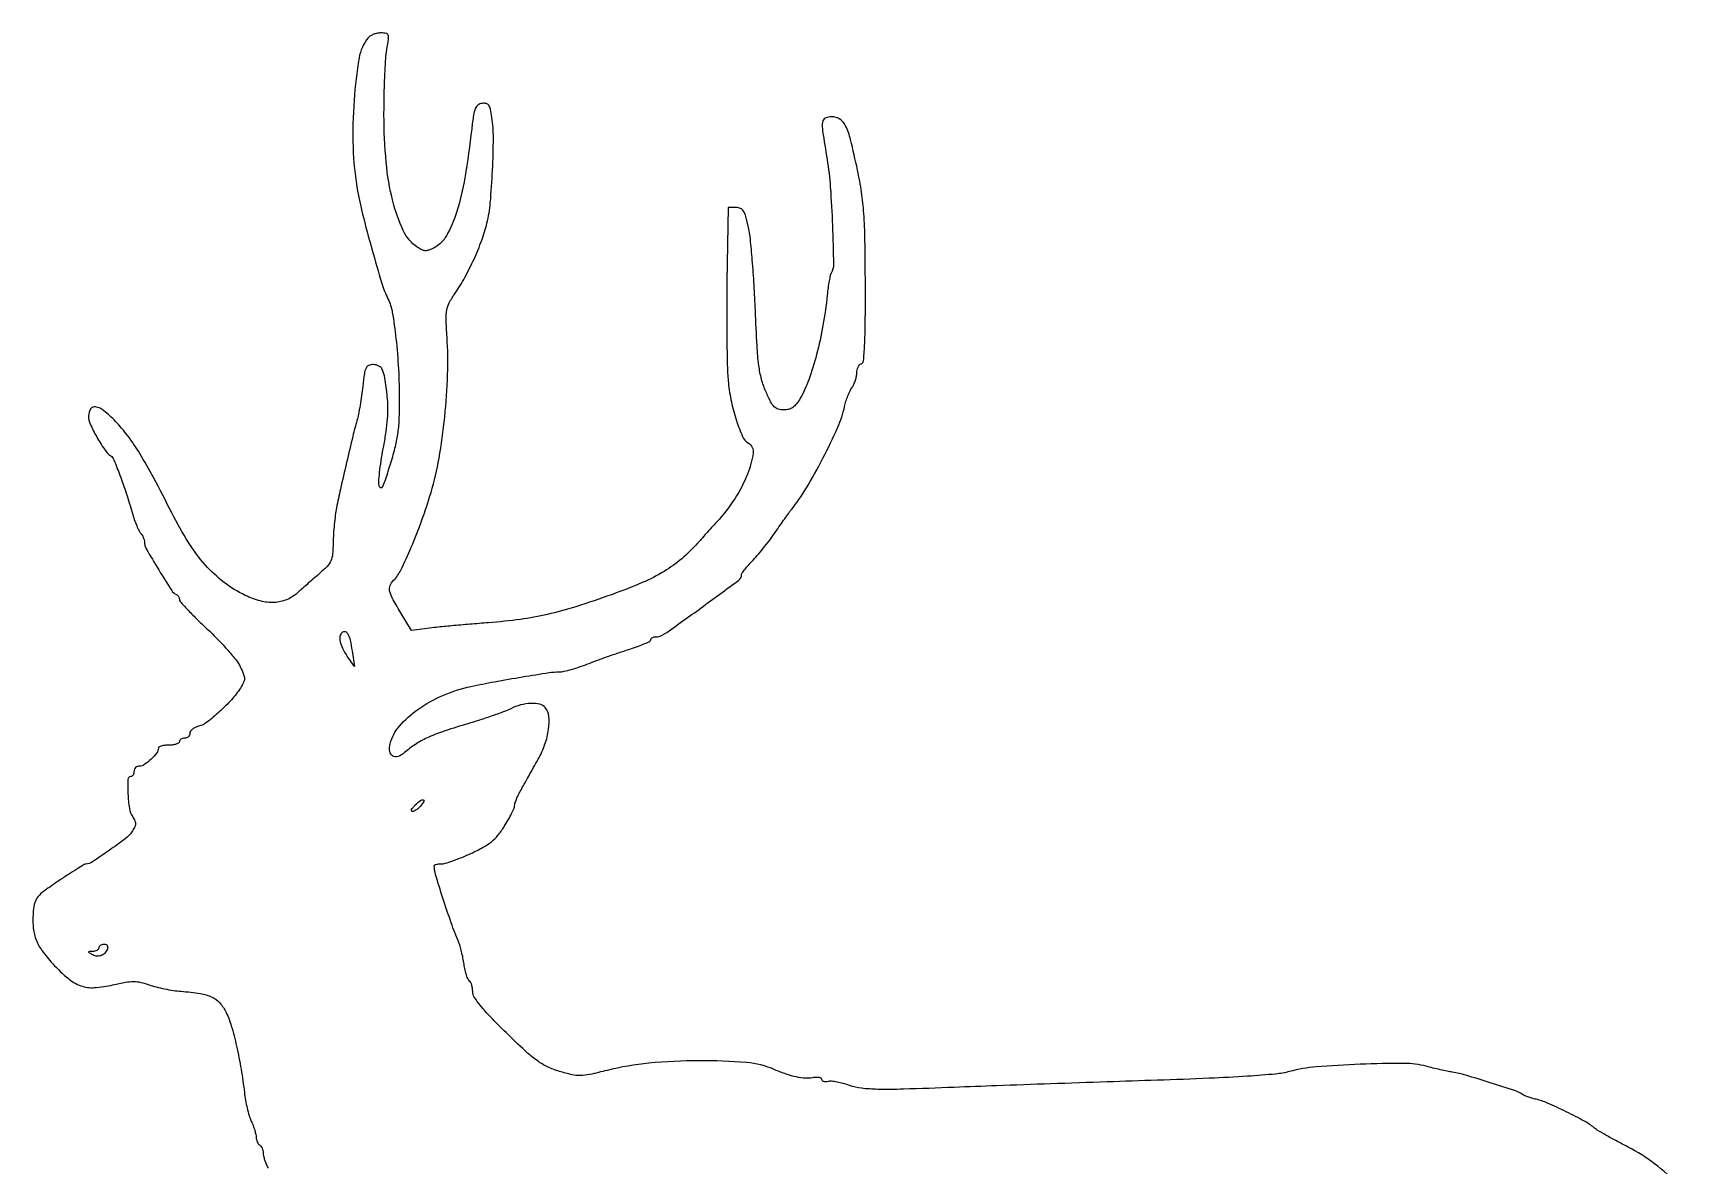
# Model space of a CAD drawing. Extents: x 0 to 531, y 0 to 649.
# Drawn here: x 0.1 to 471.4, y 324.7 to 649 of the extents above; entities that cross this region are included whole.
import ezdxf

# ---------------------------------------------------------------- set-up
doc = ezdxf.new("R2010")
doc.units = 0

msp = doc.modelspace()

# ---------------------------------------------------------------- linework, layer by layer
msp.add_lwpolyline([(471.413313, 318.955284, 0.037638), (464.409872, 325.121092, 0.042565), (456.831136, 329.889059, -0.004465), (453.531136, 331.629838, -0.005611), (450.506646, 333.304043, -0.004543), (448.001938, 334.757742, -0.043565), (447, 335.476117, 0.053402), (444.368318, 337.285861, 0.009789), (439.115097, 339.994938, 0.010166), (433.745804, 342.497938, 0.047052), (430.5, 343.580243, -0.014082), (429.278137, 343.900033, -0.014475), (428.0875, 344.285492, -0.014348), (427.07641, 344.678514, -0.057624), (426.5, 345.004388, 0.077694), (424.62212, 345.969167, 0.00319), (417.38213, 348.313408, 0.005368), (410.333155, 350.463228, 0.03028), (406.5, 351.339518, -0.010001), (405.036441, 351.612205, -0.004089), (403.059375, 352.038535, -0.004044), (400.942548, 352.531167, -0.005161), (399, 353.021106, 0.064205), (392.73625, 353.834592, 0.00982), (380.132986, 353.598579, 0.010954), (367.47696, 352.834863, 0.044881), (359.905937, 351.52059, -0.042395), (355.901494, 350.804963, -0.006624), (347.890117, 350.171923, -0.005943), (336.910831, 349.581547, -0.002437), (322, 349.030185, 0.000464), (307.689052, 348.557556, 0.000323), (291.528828, 347.998407, 0.000325), (276.021249, 347.441717, 0.000673), (263.90665, 346.982605, -0.001946), (249.342722, 346.467807, -0.012478), (241.965245, 346.41996, -0.024925), (237.339248, 346.736451, -0.055507), (233.90665, 347.536735, 0.019572), (232.091216, 348.09993, 0.021042), (230.280391, 348.504095, 0.021143), (228.705921, 348.718329, 0.086919), (227.75, 348.641265, -0.053851), (227.080081, 348.542586, -0.088474), (226.514063, 348.621103, -0.125567), (226.140141, 348.857702, -0.191495), (226, 349.210197, 0.262695), (225.799682, 349.56516, 0.088293), (225.224088, 349.786497, 0.060126), (224.36624, 349.847392, 0.034925), (223.339463, 349.72456, -0.06453), (221.239046, 349.598378, -0.035381), (218.682407, 349.957647, -0.030268), (215.750567, 350.771773, -0.020147), (212.5, 352.038788, 0.082676), (204.381846, 354.085591, 0.021491), (190.878911, 354.612833, 0.022641), (176.468093, 353.902926, 0.03774), (164.5, 351.849262, -0.007963), (159.477411, 350.676133, -0.048133), (156.822937, 350.363225, -0.061203), (154.433225, 350.605667, -0.017439), (150.820312, 351.559948, -0.038075), (147.401759, 352.882815, -0.045991), (144.446106, 354.643501, -0.029729), (141.000791, 357.479012, -0.006899), (135.570312, 362.659587, -0.007083), (131.085045, 367.184654, -0.021388), (128.209514, 370.436597, -0.028926), (126.465399, 372.861964, -0.142351), (126, 374.463532, 0.034766), (125.932674, 375.43065, 0.039529), (125.73181, 376.337301, 0.043304), (125.438461, 377.06416, 0.137628), (125.087012, 377.446223, -0.155721), (124.695029, 377.903875, -0.021565), (124.253129, 379.091628, -0.023002), (123.843591, 380.588501, -0.017643), (123.530329, 382.25524, 0.01104), (123.221482, 384.027056, 0.010043), (122.82594, 385.840602, 0.010109), (122.406909, 387.447792, 0.031696), (122.036324, 388.5, -0.015059), (119.834953, 394.144028, -0.008216), (117.458697, 401.188395, -0.005364), (115.372144, 407.977383, -0.071987), (115, 410.54879, -0.307197), (115.118824, 410.72394, -0.038519), (115.580144, 410.867457, -0.034629), (116.218016, 410.967375, -0.021541), (116.974958, 411, 0.073476), (118.111568, 411.167934, 0.011237), (120.29261, 411.880678, 0.012359), (122.844793, 412.850194, 0.010435), (125.495746, 413.998052, 0.018062), (128.969304, 415.743382, 0.044488), (131.337822, 417.331479, 0.05085), (133.198561, 419.1766, 0.030716), (135.020789, 421.693832, 0.011294), (136.161621, 423.58591, 0.014309), (137.124857, 425.385783, 0.012348), (137.843855, 426.920694, 0.103714), (138, 427.665364, -0.08015), (138.111784, 428.358233, -0.016318), (138.542387, 429.52861, -0.016809), (139.139591, 430.870254, -0.015065), (139.846425, 432.219584, 0.000295), (140.766174, 433.855895, 0.00011), (142.054338, 436.152003, 0.000109), (143.456492, 438.653867, 0.000133), (144.769874, 441, 0.042935), (146.695339, 445.262788, 0.050741), (147.733792, 449.561199, 0.058308), (147.805148, 453.28321, 0.148819), (146.78312, 455.75, 0.167273), (145.235789, 456.700943, 0.062713), (142.666414, 456.944019, 0.055868), (139.695276, 456.517568, 0.055826), (136.891473, 455.443879, -0.029987), (135.131567, 454.663659, -0.005644), (131.81939, 453.469431, -0.006017), (127.911821, 452.162671, -0.00548), (123.850502, 450.907548, 0.009258), (117.329659, 448.838213, 0.027026), (112.946564, 447.088341, 0.036622), (109.587667, 445.222307, 0.035054), (106.484543, 442.86141, -0.092861), (104.619433, 441.755353, -0.231041), (103.082571, 441.915811, -0.227792), (102.248706, 443.232019, -0.090919), (102.390033, 445.417878, -0.117815), (105.002865, 450.431116, -0.059781), (110.304423, 455.236792, -0.053168), (117.422903, 459.225296, -0.047406), (125.5, 461.810302, -0.008003), (132.195813, 463.160591, -0.004702), (140.243739, 464.571773, -0.003169), (147.877877, 465.786855, -0.038607), (150.829445, 466.006638, 0.057706), (152.108112, 466.151013, 0.012179), (154.287215, 466.712246, 0.012604), (156.796211, 467.492871, 0.011658), (159.329445, 468.41803, -0.005521), (162.109725, 469.472265, -0.003484), (165.376462, 470.644112, -0.003498), (168.604175, 471.751336, -0.006425), (171.25, 472.600652, 0.012166), (173.453745, 473.336071, 0.01891), (175.310937, 474.087, 0.013721), (176.75794, 474.785079, 0.280493), (177, 475.182622, -0.150738), (177.096239, 475.494595, -0.098178), (177.367188, 475.76083, -0.081318), (177.772082, 475.940973, -0.063533), (178.25, 476.003183, 0.153548), (180.910859, 476.847501, 0.003784), (191.459393, 484.370962, 0.00282), (202.118425, 492.18767, 0.237416), (203, 493.939621, -0.164195), (203.12807, 494.319099, -0.007709), (203.975047, 495.396134, -0.012028), (205.04755, 496.654406, -0.008292), (206.31931, 498.029158, 0.015652), (207.832757, 499.714258, 0.007665), (209.659184, 501.94919, 0.007596), (211.488222, 504.332179, 0.010932), (213.027935, 506.5, -0.001886), (214.386358, 508.487796, -0.002346), (215.664815, 510.325, -0.001907), (216.751116, 511.858081, -0.017806), (217.245087, 512.5, 0.038909), (221.384239, 518.375703, 0.01469), (226.263611, 527.169903, 0.014106), (230.551785, 536.070645, 0.051899), (232.497306, 542, -0.022034), (232.888111, 543.484578, -0.017449), (233.435906, 545.051299, -0.017779), (234.047589, 546.471047, -0.041388), (234.627774, 547.472506, 0.043328), (235.153397, 548.387941, 0.029125), (235.596909, 549.510123, 0.029366), (235.900972, 550.655745, 0.050221), (236, 551.639173, -0.05322), (236.092881, 552.509322, -0.058525), (236.367187, 553.311219, -0.066427), (236.771482, 553.92942, -0.135102), (237.25, 554.250083, 0.297263), (237.906465, 555.076819, 0.010288), (238.219433, 559.37792, 0.011182), (238.413848, 565.922168, 0.002506), (238.439807, 577.083416, 0.003319), (238.322835, 589.628105, 0.013253), (237.996473, 597.3084, 0.01958), (237.341902, 603.338457, 0.016085), (236.185759, 609.711831, 0.006835), (234.184597, 618.443735, 0.052294), (232.769197, 622.401531, 0.132817), (231.133129, 624.297176, 0.149774), (228.839485, 625, 0.112159), (226.963012, 624.573712, 0.258521), (226.151569, 623.432425, 0.065231), (226.198389, 620.857299, 0.003508), (227.464099, 612.78199, -0.022556), (228.404609, 604.806591, -0.009029), (229.000547, 593.826662, -0.004021), (229.313861, 582.688774, -0.144405), (228.641849, 580.229516, 0.085585), (228.383249, 579.587332, 0.008743), (228.065052, 577.972739, 0.010715), (227.758649, 576.02035, 0.008353), (227.5068, 573.887436, -0.018728), (226.301979, 565.230021, -0.019977), (224.471225, 556.873661, -0.02135), (222.234395, 549.599318, -0.048045), (219.794102, 544.375602, -0.031431), (218.689058, 542.74602, -0.074182), (217.631678, 541.733, -0.089792), (216.459981, 541.185991, -0.064508), (215.024368, 541, -0.075104), (213.457983, 541.236618, -0.126344), (212.33182, 541.928949, -0.074942), (211.315888, 543.35614, -0.014242), (209.951594, 546.25, -0.037978), (208.701677, 549.827309, -0.03286), (207.932793, 553.729949, -0.018644), (207.418189, 559.335525, -0.003609), (206.939655, 569.5, 0.005109), (206.573382, 576.812953, 0.005588), (206.066132, 583.901562, 0.00525), (205.500989, 589.953538, 0.027589), (204.973153, 593.25, 0.011578), (204.201863, 596.441924, 0.072516), (203.54214, 597.980702, 0.14965), (202.69424, 598.730231, 0.107106), (201.449334, 599), (199.174773, 599), (198.807777, 577.75, 0.00383), (198.724208, 569.052924, 0.004017), (198.776309, 560.492981, 0.003855), (198.937605, 553.105675, 0.017842), (199.216009, 548.843126, 0.027082), (200.083692, 543.292035, 0.027326), (201.544582, 537.884148, 0.025831), (203.274323, 533.426222, 0.149969), (204.91724, 531.551148, -0.298962), (206.297635, 528.589971, -0.059242), (204.698756, 522.654689, -0.049158), (201.022976, 515.589384, -0.040438), (195.816888, 508.864655, 0.000959), (194.394462, 507.299642, 0.00076), (192.862633, 505.602575, 0.000768), (191.446249, 504.023737, 0.001917), (190.417609, 502.864655, -0.036312), (185.844986, 498.375443, -0.040657), (180.831924, 494.778885, -0.033739), (174.55692, 491.562826, -0.015484), (166, 488.192668, -0.009173), (155.505123, 484.646123, -0.020595), (147.395153, 482.433436, -0.022844), (139.666152, 481.031071, -0.014202), (130.5, 480.061293, 0.001893), (125.192952, 479.631588, 0.002013), (119.996875, 479.169978, 0.001914), (115.528051, 478.737569, 0.009302), (113, 478.435578), (108.5, 477.812922), (105.25, 483.20506, -0.01042), (102.975985, 487.162155, -0.073716), (102.210467, 489.236221, -0.153993), (102.359961, 490.738694, -0.095448), (103.362401, 492.219544, 0.084023), (105.412202, 495.104508, 0.011985), (108.423013, 501.737142, 0.013926), (111.483372, 509.527801, 0.014416), (114.067472, 517.388057, 0.029271), (116.357032, 527.154662, 0.017309), (117.994155, 539.018177, 0.017184), (118.823985, 551.175524, 0.025289), (118.644401, 561.877499, -0.007928), (118.374713, 567.110606, -0.05474), (118.563879, 569.671394, -0.079108), (119.292, 571.72327, -0.025945), (120.975164, 574.463902, 0.025303), (123.761386, 578.987571, 0.018747), (126.390081, 584.240874, 0.018878), (128.591146, 589.61513, 0.027695), (130.078647, 594.5, 0.037921), (131.046734, 600.335112, 0.010418), (131.67789, 609.634108, 0.010393), (131.921452, 618.946204, 0.038378), (131.502308, 624.810336, 0.015559), (131.071142, 627.190741, 0.101397), (130.586172, 628.29925, 0.191751), (129.853003, 628.776858, 0.085181), (128.679679, 628.810336, 0.123701), (127.49376, 628.326213, 0.138872), (126.738821, 627.355668, 0.060061), (126.230337, 625.482962, 0.008421), (125.716447, 621.5, -0.01361), (123.761122, 607.492019, -0.035277), (121.374485, 597.586445, -0.050509), (118.49223, 590.916471, -0.147231), (114.927412, 587.462464, -0.028447), (113.42437, 586.790576, -0.099284), (112.38157, 586.616319, -0.108046), (111.401322, 586.864115, -0.037055), (110.135706, 587.617501, -0.131432), (106.128759, 592.390018, -0.047661), (103.139912, 600.791174, -0.038654), (101.229484, 611.968545, -0.022831), (100.601716, 625.5, -0.005386), (100.659175, 631.208222, -0.005774), (100.839768, 636.782813, -0.005492), (101.102711, 641.566091, -0.02699), (101.425973, 644.25, 0.007855), (101.913302, 647.306197, 0.12087), (101.809569, 648.359601, 0.266465), (101.230126, 648.858897, 0.047638), (99.752497, 649, 0.048437), (98.708914, 648.898666, 0.041571), (97.647167, 648.597155, 0.043589), (96.723426, 648.154453, 0.086223), (96.106738, 647.628612, 0.133296), (93.474188, 641.853359, 0.022614), (92.042371, 629.717951, 0.025411), (91.753009, 616.206853, 0.035626), (92.964913, 604.203148, 0.018642), (94.475514, 597.085228, 0.006622), (97.147125, 587.028071, 0.005314), (99.998832, 577.240745, 0.041427), (101.746352, 572.826534, -0.074017), (102.987478, 568.978447, -0.013364), (104.020895, 561.510438, -0.014296), (104.745935, 552.708839, -0.013208), (104.992411, 543.644614, -0.011907), (104.86767, 538.232058, -0.024715), (104.461669, 534.028001, -0.025744), (103.655825, 529.994091, -0.014106), (102.277814, 525.144614, -0.004338), (100.821614, 520.656563, -0.042267), (100.0322, 518.824783, -0.472002), (99.561907, 518.730717, -0.193109), (99.197918, 519.389638, -0.049876), (99.159633, 521.018759, -0.009947), (99.439122, 523.919141, -0.010431), (99.904043, 527.295968, -0.009552), (100.521359, 530.751434, 0.013241), (101.214379, 534.803051, 0.017685), (101.614924, 538.512523, 0.019605), (101.725775, 541.87143, 0.027614), (101.541845, 544.861796, 0.007982), (100.834248, 550.166496, 0.066357), (100.162654, 552.492473, 0.167394), (99.147349, 553.592597, 0.12407), (97.530799, 554, 0.099229), (96.230507, 553.739381, 0.183652), (95.459737, 553.008449, 0.076873), (94.985335, 551.448464, 0.008573), (94.521994, 547.75, -0.008339), (94.191332, 545.100547, -0.00703), (93.755249, 542.307812, -0.007103), (93.285249, 539.770547, -0.019496), (92.858801, 538, 0.009164), (91.680785, 533.517919, 0.00217), (89.885661, 525.998604, 0.002305), (88.129671, 518.34041, 0.00661), (87.00497, 513, 0.016323), (86.659658, 510.883219, 0.008329), (86.357479, 508.20625, 0.008267), (86.137403, 505.433847, 0.012278), (86.044561, 503, -0.018857), (85.873894, 499.674971, -0.084819), (85.378513, 497.799391, -0.086833), (84.29388, 496.216329, -0.020294), (81.944632, 494, 0.000829), (80.247782, 492.519628, 0.000725), (78.47786, 490.965793, 0.000728), (76.882429, 489.556913, 0.00217), (75.795359, 488.585677, -0.086321), (72.729546, 486.657984, -0.086071), (69.189761, 485.876183, -0.075557), (65.210863, 486.296214, -0.048832), (60.857037, 487.903222, -0.0504), (54.800881, 491.63207, -0.047712), (49.490283, 496.559204, -0.04136), (44.61098, 503.047213, -0.024309), (39.838483, 511.509056, 0.005577), (34.601235, 521.666, 0.016008), (30.663923, 528.55475, 0.02258), (27.228901, 533.614607, 0.03212), (23.704651, 537.75, 0.028438), (20.418312, 540.774547, 0.12263), (18.037404, 541.904279, 0.305759), (16.600674, 541.306185, 0.146756), (16, 539.303751, 0.105019), (16.490232, 536.995473, 0.022284), (18.336996, 533.296905, 0.023225), (20.530432, 529.75205, 0.08572), (22.359751, 527.871415, -0.13971), (23.228665, 526.763241, -0.00669), (24.965689, 522.336936, -0.011014), (26.793613, 517.145687, -0.009415), (28.494757, 511.601281, 0.012924), (29.108877, 509.648697, 0.015153), (29.794214, 507.832747, 0.014153), (30.458766, 506.342548, 0.084605), (30.948719, 505.651281, -0.057746), (31.351272, 505.143207, -0.038929), (31.691186, 504.485245, -0.039082), (31.923268, 503.787048, -0.060772), (32, 503.158063, 0.132071), (32.512828, 501.250444, 0.005713), (36.085717, 495.244712, 0.005063), (39.822709, 489.260521, 0.158272), (41.152093, 488.166667, -0.095708), (41.476299, 487.960959, -0.066232), (41.750927, 487.622937, -0.063807), (41.936652, 487.209911, -0.073919), (42, 486.783756, 0.185022), (42.250383, 486.130291, 0.00523), (44.317137, 483.877131, 0.009999), (46.865252, 481.263631, 0.006629), (49.888125, 478.362735, -0.012063), (53.031685, 475.279704, -0.012859), (55.954785, 472.112101, -0.012515), (58.324964, 469.266683, -0.056669), (59.463643, 467.435373, -0.016359), (60.406406, 465.268337, -0.092818), (60.646143, 464.038565, -0.115681), (60.395889, 462.934576, -0.031707), (59.508654, 461.372864, -0.038591), (56.929306, 458.030013, -0.023962), (53.4344, 454.512971, -0.022123), (49.910108, 451.566115, -0.101915), (47.525436, 450.417028, 0.048843), (46.559326, 450.071457, 0.05878), (45.741847, 449.560596, 0.069198), (45.185065, 448.970848, 0.155863), (45, 448.391592, -0.10697), (44.885096, 447.860654, -0.099479), (44.559375, 447.40878, -0.095894), (44.072633, 447.105835, -0.091635), (43.5, 447, 0.064853), (42.926543, 446.925306, 0.082425), (42.440625, 446.70625, 0.098894), (42.115568, 446.381354, 0.148195), (42, 446, -0.254951), (41.790443, 445.615738, -0.06271), (41.11875, 445.29375, -0.048861), (40.149251, 445.072766, -0.031626), (39, 445, 0.0267), (37.850458, 444.938571, 0.042123), (36.88125, 444.751197, 0.051529), (36.198041, 444.47979, 0.279369), (36, 444.15301, -0.163794), (35.542002, 442.792423, -0.039109), (33.932397, 440.985055, -0.039402), (32.052053, 439.444899, -0.153055), (30.632705, 439, 0.09071), (30.009386, 438.885979, 0.095592), (29.479607, 438.559375, 0.099638), (29.12512, 438.072281, 0.108041), (29, 437.5, -0.058731), (28.932382, 436.926325, -0.077776), (28.732792, 436.440625, -0.096361), (28.437329, 436.115254, -0.16174), (28.090356, 436, 0.403578), (27.254338, 435.193912, 0.020948), (27.276644, 431.094151, 0.027099), (27.705601, 426.883182, 0.105395), (28.637445, 424.4498, -0.039945), (29.274861, 423.271508, -0.11727), (29.441223, 422.370374, -0.10873), (29.189066, 421.45041, -0.031731), (28.420356, 420.189755, -0.07707), (26.555248, 418.246377, -0.010102), (21.920996, 414.853924, -0.00791), (17.095864, 411.581957, -0.124384), (15.230583, 410.9377, 0.114741), (14.736842, 410.777606, 0.002737), (12.658359, 409.510388, 0.005867), (10.235357, 407.975316, 0.003935), (7.5, 406.16625, 0.008749), (3.346222, 403.265012, 0.060263), (1.524241, 401.575916, 0.104253), (0.622235, 399.90537, 0.051424), (0.177354, 397.522554, 0.037567), (0.147037, 393.011971, 0.071346), (0.905338, 389.468666, 0.067959), (2.660174, 386.170677, 0.031272), (5.753081, 382.401975, 0.028982), (10.221216, 378.128792, 0.0921), (13.790553, 376.078148, 0.101665), (17.653793, 375.552804, 0.039912), (22.996298, 376.345267, -0.011712), (26.632652, 377.096097, -0.045155), (28.9274, 377.303059, -0.057618), (30.929892, 377.070917, -0.028018), (33.403316, 376.342119, 0.023273), (35.331048, 375.754184, 0.012355), (37.765349, 375.197596, 0.012271), (40.28712, 374.750345, 0.018602), (42.5, 374.497452, -0.019115), (48.024266, 373.860393, -0.071573), (51.357263, 372.844186, -0.103177), (53.607534, 371.153085, -0.067257), (55.411915, 368.437045, -0.042722), (56.886268, 364.598155, -0.014523), (58.379143, 358.806063, -0.014098), (59.689139, 352.174051, -0.014235), (60.618455, 345.5, 0.017891), (60.933149, 343.354901, 0.013826), (61.4237, 341.043106, 0.01404), (62.002802, 338.907694, 0.032298), (62.585053, 337.348871, -0.01626), (63.12667, 336.029476, -0.016016), (63.584359, 334.671054, -0.016108), (63.908296, 333.456961, -0.057194), (64, 332.657888, 0.058224), (64.07418, 332.023029, 0.050373), (64.29375, 331.388819, 0.05297), (64.617047, 330.849226, 0.093165), (65, 330.5, -0.10003), (65.383614, 330.140492, -0.051918), (65.70806, 329.566787, -0.048678), (65.929649, 328.883652, -0.053235), (66.006161, 328.190983, 0.056037), (66.102717, 327.359444, 0.020558), (66.417174, 326.21731, 0.020077), (66.866316, 324.986605, 0.022709), (67.396705, 323.84667, -0.016672)], format="xyb")
for points in [[(91.466081, 472), (92.138002, 467.5), (90.07559, 470.5, -0.035222), (88.795583, 472.675376, -0.065322), (88.130977, 474.609522, -0.08943), (88.095862, 476.195844, -0.158596), (88.683333, 477.35, -0.291428), (89.494219, 477.52984, -0.187727), (90.241979, 476.87396, -0.065764), (90.901557, 475.0574, -0.017184)], [(111.020056, 427.524166, -0.036979), (110.458306, 426.940945, -0.037133), (109.81751, 426.447724, -0.039716), (109.194979, 426.105716, -0.106141), (108.70259, 426, -0.348897), (108.485302, 426.172637, -0.167633), (108.524706, 426.549603, -0.065107), (108.907366, 427.15142, -0.025813), (109.575035, 427.870988, -0.023242), (111.05264, 429.179295, -0.232505), (111.835044, 429.355354, -0.513888), (112.019747, 428.900656, -0.032306)], [(21.391296, 386.577319, -0.101918), (20.639229, 385.402809, -0.119347), (19.521085, 384.700935, -0.119734), (18.208646, 384.589577, -0.103032), (16.909316, 385.077207, -0.016066), (16.192632, 385.563841, -0.337311), (16.122814, 385.796515, -0.295035), (16.331536, 385.951227, -0.013833), (17.25, 385.984687, 0.055145), (17.919429, 386.064679, 0.074289), (18.485937, 386.289252, 0.09332), (18.86614, 386.617251, 0.169824), (19, 387, -0.145266), (19.113181, 387.381345, -0.099317), (19.431406, 387.70625, -0.083434), (19.907207, 387.925222, -0.066306), (20.468615, 388, -0.094986), (21.012336, 387.895768, -0.155392), (21.371887, 387.600753, -0.150035), (21.502155, 387.143443, -0.086733)]]:
    msp.add_lwpolyline(points, format="xyb", close=True)

doc.saveas('drawing.dxf')
